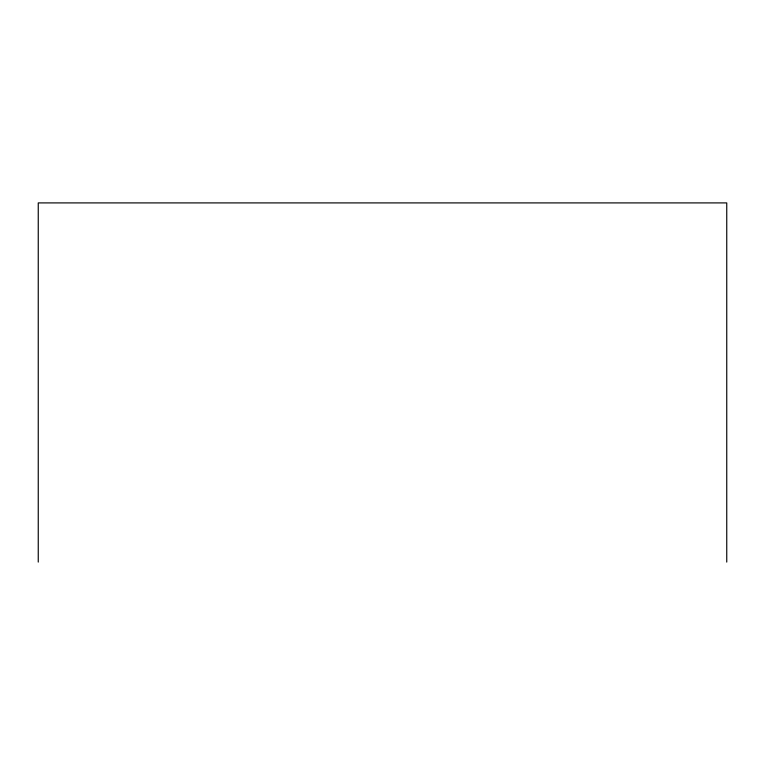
<?xml version="1.0" encoding="UTF-8"?>
<svg xmlns="http://www.w3.org/2000/svg" width="765" height="765" viewBox="0 0 765 765"><rect width="100%" height="100%" fill="white"/><g stroke="black" fill="none" stroke-linecap="round" stroke-linejoin="round"><path stroke-width="1.15" d="M726.75 562.093L726.75 202.907L38.25 202.907L38.25 562.093"/></g></svg>
